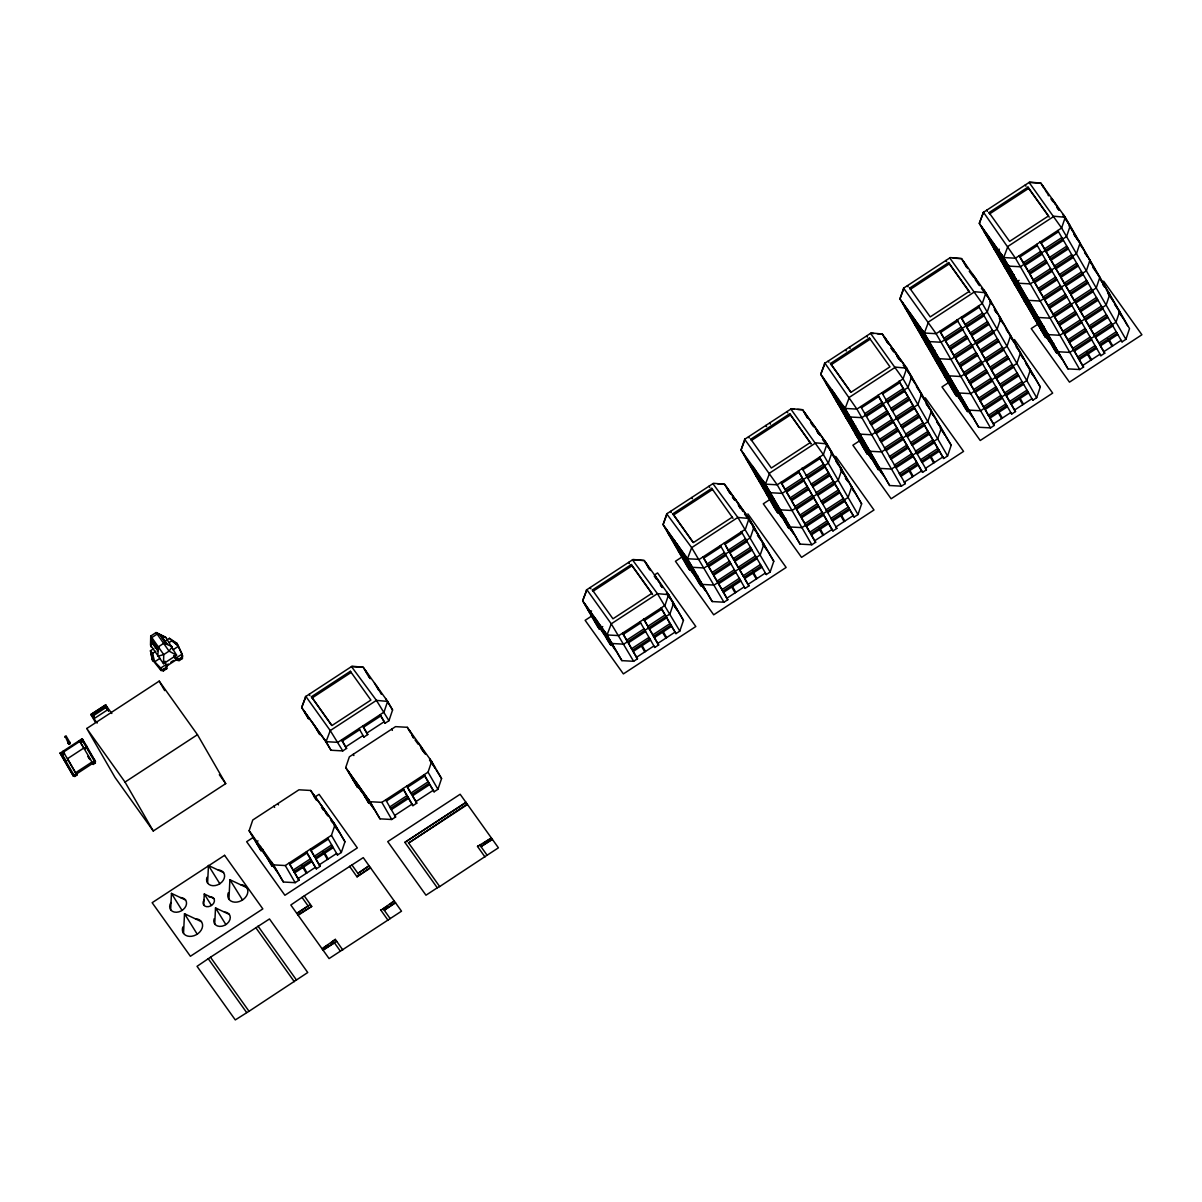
<?xml version="1.0" encoding="UTF-8"?>
<svg xmlns="http://www.w3.org/2000/svg" width="1202" height="1202" viewBox="0 0 1202 1202"><rect width="100%" height="100%" fill="white"/><g stroke="black" fill="none" stroke-linecap="round" stroke-linejoin="round"><path stroke-width="1.5" d="M163.517 663.684L163.742 654.609L150.731 636.038L156.065 632.553L165.786 637.421L176.589 655.15L163.517 663.684L150.505 645.128L150.731 636.038L151.151 646.992L152.143 637.361L157.462 633.875L165.786 637.421L156.065 632.553L169.061 651.123L176.589 655.15M170.654 909.764L171.465 893.371L185.574 899.997M183.53 933.398L184.507 913.73L201.44 921.694M203.739 905.046L204.28 893.987L213.791 898.465M207.6 883.064L208.472 865.5L223.587 872.607M214.722 923.977L215.519 907.916L229.342 914.422M228.936 899.231L229.898 879.714L246.71 887.617M153.781 648.554L150.475 650.718L152.173 659.462L160.978 670.446L163.442 670.851L166.747 668.688L164.99 661.205M174.515 657.975L176.619 660.214L179.098 660.619L182.404 658.456L182.118 654.083L178.422 646.285L176.889 643.295L169.422 638.322L166.116 640.486M157.868 650.537L152.218 642.995L152.654 641.372M157.582 650.643L157.732 649.14L152.369 641.492M166.747 668.688L166.462 664.33L160.272 668.372L160.978 670.446M182.404 658.456L182.118 654.083L175.913 658.14L176.619 660.214M153.27 657.96L152.699 660.98L150.475 650.718L152.519 653.407L154.682 661.806L163.442 670.851M106.557 708.218L105.025 708.128L94.162 715.235L93.696 716.617L93.456 714.003L104.319 706.896L105.851 706.986L108.481 710.908L105.851 706.986M262.968 849.453L261.044 850.716L249.13 830.732L252.766 820.004L298.937 789.804L310.702 790.465L335.088 824.617L344.974 841.746L341.338 852.473L337.492 854.983L336.485 853.57L319.161 864.884L320.183 866.311L316.336 868.836L311.919 861.533M341.668 739.831L346.612 748.395L342.765 750.904L330.25 730.576L305.864 696.439L301.672 707.527L308.644 718.946L303.7 710.382M347.754 770.407L357.64 787.535L345.71 767.567L349.346 756.839L395.533 726.639L407.283 727.3L431.668 761.437L441.57 778.565L437.934 789.293L434.087 791.817L429.67 784.515M249.13 830.732L273.515 864.884L285.28 865.545L331.451 835.345L335.088 824.617M380.688 715.926L385.091 723.213L388.952 720.704L392.573 709.976L387.63 701.412L363.244 667.26L352.051 666.224L305.308 696.814M345.71 767.567L370.096 801.719L381.86 802.365L428.047 772.165L431.668 761.437M622.666 633.078L637.496 658.771L633.649 661.295L611.247 623.838L586.861 589.686L582.654 600.79L597.499 626.482L599.528 629.322L601.451 628.075M703.08 556.887L727.811 599.708L723.965 602.217L691.676 547.646L666.719 513.87L663.083 524.598L687.814 567.419L689.843 570.259L691.766 568.997M781.045 482.303L815.662 542.237L811.816 544.761L777.198 484.812L744.684 439.286L741.048 449.999L775.666 509.948L777.694 512.803L779.617 511.541M671.572 626.302L675.975 633.604L679.821 631.08L683.457 620.367L668.628 594.674L644.227 560.523L633.033 559.486L586.291 590.062M860.737 406.577L905.241 483.655L901.395 486.164L856.891 409.101L824.948 363.184L820.741 374.288L867.273 454.206L822.784 377.127M727.811 599.708L726.789 598.28L744.113 586.952L745.12 588.379L748.966 585.855L747.96 584.442L765.268 573.114L766.29 574.541L770.136 572.017L773.772 561.289L749.041 518.468L724.656 484.316L713.462 483.294L666.719 513.87M939.949 331.181L994.339 425.373L990.493 427.897L936.103 333.69L903.588 288.164L899.952 298.877L954.343 393.084L956.371 395.939L958.294 394.677M849.739 509.783L854.141 517.07L857.988 514.561L861.624 503.833L827.006 443.884L802.62 409.732L791.427 408.695L744.684 439.286M1019.296 255.68L1083.573 367.016L1079.727 369.54L1015.45 258.205L983.491 212.288L979.299 223.392L1045.605 337.567L981.328 226.246M938.477 449.713L943.72 458.488L947.582 455.964L951.203 445.236L906.714 368.158L882.313 334.021L871.119 332.984L824.377 363.56M994.339 425.373L993.333 423.96L1010.642 412.632L1011.663 414.044L1015.51 411.535L1014.488 410.107L1031.812 398.779L1032.818 400.206L1036.68 397.697L1040.301 386.969L985.91 292.762L961.525 258.61L950.331 257.574L903.588 288.164M1083.573 367.016L1082.551 365.588L1099.875 354.274L1100.882 355.687L1104.743 353.178L1103.721 351.75L1121.03 340.421L1122.052 341.849L1125.898 339.325L1129.534 328.612L1065.257 217.277L1040.872 183.125L1029.663 182.088L982.936 212.664M305.864 696.439L301.672 707.527L326.058 741.679L331.001 750.243L342.765 750.904M586.861 589.686L582.654 600.79L607.055 634.941L621.885 660.634L633.649 661.295M667.275 513.494L663.083 524.598L687.469 558.75L712.2 601.556L723.965 602.217M745.24 438.91L741.048 449.999L765.434 484.151L800.051 544.1L811.816 544.761M824.948 363.184L820.741 374.288L845.141 408.44L889.63 485.518L901.395 486.164M904.144 287.789L899.952 298.877L924.338 333.029L978.728 427.236L990.493 427.897M983.491 212.288L979.299 223.392L1003.685 257.544L1067.962 368.879L1079.727 369.54M168.19 663.97L166.567 666.163L176.559 659.628M164.959 642.259L160.888 635.918L167.333 644.347M160.677 636.143L162.195 636.474M166.026 643.791L167.559 644.122M949.76 257.949L982.289 303.49L1036.68 397.697M712.906 483.67L737.848 517.446L770.136 572.017M155.824 651.244L152.519 653.407L152.173 659.462L154.682 661.806L160.076 658.275M169.272 642.454L171.465 641.012L176.889 643.295L182.824 656.157M173.028 649.816L178.422 646.285L169.422 638.322M95.319 722.132L90.901 714.499L105.581 704.898L111.831 713.492M90.901 714.499L105.746 704.988M170.849 662.227L173.524 660.484M162.991 669.544L166.297 667.38M173.674 655.511L178.647 659.297L181.953 657.148M107.774 709.691L94.913 718.105L92.99 715.4M86.769 728.502L159.205 681.113L197.459 734.692L225.706 783.629L153.27 831.003L115.016 777.439L86.769 728.502L125.023 782.066L153.27 831.003M60.1 753.158L82.157 738.719L86.694 746.157L95.424 761.602L73.367 776.026L60.1 753.158L73.367 776.026M60.656 753.924L82.713 739.5M60.821 754.21L63.721 752.317L64.487 753.384L62.309 754.811L61.542 753.744L74.779 776.477L76.958 775.05L63 751.25M82.878 739.786L79.978 741.679L84.576 749.147L86.754 747.719L82.157 740.267L82.923 741.333L80.744 742.746M79.257 740.627L83.794 748.05L67.537 758.687L76.267 774.133M86.694 746.157L85.973 746.637L95.394 763L93.215 764.412L91.517 762.098M68.319 759.784L66.14 761.212L62.309 754.811M72.736 774.614L73.472 774.148L74.779 776.477M75.636 772.721L91.908 762.083L92.524 763.495M94.793 760.19L94.072 760.671L95.394 763M73.307 775.906L76.372 773.742M93.215 764.412L92.644 763.105L95.364 761.482M989.021 212.604L1027.965 187.136L1048.52 215.939L1009.59 241.392L989.021 212.604L989.727 213.836L1028.672 188.368L1027.965 187.136M125.023 782.066L197.459 734.692M909.689 288.089L948.618 262.622L969.188 291.425L930.243 316.892L909.689 288.089L910.395 289.321L949.325 263.854L948.618 262.622M311.408 696.739L350.338 671.272L370.892 700.075L331.962 725.542L311.408 696.739L331.587 725.242M312.114 697.971L351.044 672.504L350.338 671.272M997.45 250.452L999.373 249.205M996.157 251.939L998.081 250.677M830.477 363.5L869.407 338.032L889.976 366.82L851.031 392.288L830.477 363.5L850.655 392.002M831.183 364.717L870.113 339.249L869.407 338.032M1004.316 257.769L1002.393 259.016L1011.543 271.832M1003.024 259.241L1001.101 260.503L1010.957 274.522M1020.002 256.912L1037.311 245.584M1058.481 231.746L1041.172 243.059L1040.151 241.647L1045.409 250.407M1007.336 267.58L1009.259 266.333M916.826 327.425L918.749 326.163M1006.044 269.068L1007.982 267.806M790.42 414.975L751.49 440.443L750.784 439.211L789.714 413.743L810.989 443.763L789.714 413.743M1024.239 264.245L1023.218 262.832L1040.541 251.503L1041.548 252.931M1044.388 248.979L1061.712 237.665L1062.718 239.078M1024.945 265.477L1042.254 254.148M1063.424 240.31L1046.116 251.624L1045.094 250.211L1050.353 258.971L1067.661 247.642L1066.655 246.215L1049.331 257.544M924.984 333.255L923.061 334.517L932.196 347.318M1014.203 274.897L1012.279 276.144L1022.136 290.178M923.692 334.727L921.769 335.989L931.625 350.007M1012.925 276.37L1011.002 277.632L1020.137 290.433M1028.161 271.397L1045.485 260.068L1046.506 261.495L1029.182 272.809L1024.78 265.522M1017.192 281.614L1019.116 280.351M940.655 332.398L957.979 321.069L956.957 319.642L1011.663 414.044M961.825 318.56L979.149 307.231M1029.889 274.041L1047.212 262.712M1068.368 248.874L1051.059 260.188L1050.037 258.776L1055.296 267.535M928.004 343.066L929.927 341.819M1017.223 284.709L1019.146 283.462M926.712 344.553L928.635 343.291M1015.945 286.196L1017.869 284.934M692.998 542.297L672.819 513.795L711.749 488.343L733.025 518.347M673.526 515.027L712.455 489.56L711.749 488.343M944.892 339.745L943.886 338.318L961.194 326.989L962.216 328.416M966.062 325.892L965.041 324.465L982.365 313.151L983.386 314.563M1052.156 271.276L1034.832 282.605L1033.104 279.961L1050.428 268.632L1051.449 270.059M1054.274 266.108L1071.598 254.779L1072.605 256.206M945.598 340.962L962.922 329.633M966.769 327.124L984.092 315.795M1056.002 268.752L1073.311 257.438L1072.304 256.011M934.871 350.383L932.947 351.63L942.789 365.663M933.578 351.855L931.655 353.118L940.805 365.919M342.375 741.048L359.699 729.719M363.545 727.21L380.854 715.881M948.829 346.882L966.138 335.553L967.159 336.981L949.835 348.295L945.433 341.007M969.999 333.029L987.308 321.715L988.329 323.128L971.006 334.457L966.603 327.169M1057.099 279.841L1039.775 291.169L1038.062 288.525L1055.371 277.196L1056.393 278.609L1039.069 289.937M1059.217 274.672L1076.541 263.343L1077.548 264.771L1060.239 276.099L1055.837 268.797M861.443 407.794L878.767 396.48M882.614 393.955L899.937 382.627L898.916 381.214L904.174 389.974M950.542 349.527L967.865 338.198M971.712 335.689L989.036 324.36M1060.945 277.316L1078.254 266.003M810.283 442.546L771.338 468.014L750.784 439.211M346.612 748.395L345.605 746.968L362.914 735.639L363.936 737.066L367.782 734.542L362.839 725.978M367.782 734.542L366.76 733.115L384.084 721.801M848.792 418.476L850.716 417.214M937.891 360.194L939.814 358.947M847.5 419.949L849.423 418.687M936.598 361.682L938.522 360.42M592.391 590.002L631.32 564.534L651.89 593.322L612.96 618.79L592.391 590.002L593.097 591.219L632.027 565.751L631.32 564.534M878.602 396.525L881.983 402.385L864.674 413.713L865.695 415.141M903.153 388.547L885.844 399.875L886.851 401.303M954.794 356.859L953.772 355.446L971.081 344.118L972.102 345.545M975.949 343.021L974.942 341.593L992.251 330.28L993.273 331.692M1065.182 284.664L1064.161 283.236L1081.484 271.907L1082.491 273.335M866.402 416.358L883.71 405.044M887.557 402.52L904.881 391.191M972.809 346.762L955.5 358.091L958.715 364.011L959.737 365.423L977.046 354.109L976.039 352.682L958.715 364.011M976.655 344.253L993.979 332.924M1062.042 288.405L1044.718 299.734L1043.712 298.306L1047.092 304.181M1065.889 285.881L1083.197 274.567M855.659 425.778L853.736 427.041L862.886 439.842M854.367 427.251L852.443 428.513L862.3 442.546M883.545 405.089L886.941 410.949L869.617 422.278L870.639 423.705L887.947 412.376M908.096 397.111L890.787 408.44L891.794 409.867L909.118 398.538L904.715 391.236M979.885 350.158L997.194 338.844L998.216 340.256L980.892 351.585L976.49 344.298M1069.104 291.801L1086.428 280.472L1087.449 281.899L1070.126 293.228L1065.723 285.926M781.751 483.52L799.075 472.191M820.245 458.353L802.921 469.682L801.899 468.254M871.345 424.922L888.654 413.608L886.941 410.949M892.5 411.084L909.824 399.755M960.443 366.655L977.752 355.326M981.598 352.817L998.922 341.488L997.9 340.061M1066.985 296.969L1049.662 308.298L1048.655 306.871L1053.899 315.63M1070.832 294.445L1088.156 283.131M732.318 517.13L693.374 542.598L672.819 513.795M1037.01 318.966L1038.934 317.704M589.641 612.209L591.564 610.947M767.808 495.675L769.731 494.413M785.988 490.867L784.981 489.439L802.29 478.111L798.909 472.236M820.064 458.398L823.46 464.272L806.136 475.601L807.158 477.014M887.647 412.181L891.884 419.513L874.56 430.842L875.582 432.269M909.659 399.8L913.039 405.675L895.73 417.004L896.737 418.431M964.68 373.987L963.658 372.575L980.982 361.246L981.989 362.673M985.835 360.149L984.829 358.722L1002.137 347.408L1003.159 348.82M1052.892 314.218L1070.201 302.889L1071.222 304.301M1075.069 301.792L1074.047 300.365L1091.371 289.036L1092.393 290.463M252.811 837.674L246.65 841.716L284.904 895.28L357.34 847.906L319.086 794.327L314.458 797.362M591.294 616.295L585.134 620.322L623.387 673.901L695.823 626.512L657.569 572.948L654.489 574.962M681.609 557.232L675.449 561.259L713.703 614.823L786.138 567.449L747.884 513.885M769.46 499.762L763.3 503.803L801.554 557.367L873.989 509.994L835.736 456.414M860.587 440.172L852.879 445.206L891.133 498.77L963.568 451.396L925.315 397.832M949.685 381.89L941.977 386.924L980.231 440.503L1052.667 393.114L1014.413 339.55M1038.919 323.533L1031.211 328.567L1069.464 382.146L1141.9 334.757L1103.646 281.193M786.694 492.084L804.018 480.755M807.864 478.246L825.188 466.917L823.46 464.272M897.443 419.648L914.767 408.319M982.695 363.89L965.386 375.219L964.365 373.792L969.623 382.552L986.932 371.238L985.925 369.81L968.602 381.139M986.542 361.381L1003.865 350.052M1054.605 316.862L1071.929 305.533L1070.907 304.106M1075.775 303.009L1093.099 291.695M1043.877 326.268L1041.954 327.53L1051.795 341.563M258.024 840.889L256.101 842.151L265.958 856.17M596.508 619.511L594.584 620.758L604.441 634.791M686.823 560.433L684.9 561.695L694.05 574.496M774.674 502.977L772.751 504.239L781.901 517.04M807.233 486.675L808.255 488.102L790.931 499.431L789.924 498.004L807.233 486.675L803.853 480.8M828.403 472.837L811.095 484.151L812.101 485.578L829.425 474.249L824.166 465.49M896.827 428.077L879.503 439.406L880.525 440.833L897.834 429.505L892.59 420.745M917.982 414.239L900.674 425.568L901.68 426.995L919.004 415.667L914.602 408.364M989.772 367.286L1007.081 355.972L1008.102 357.385L990.779 368.714L986.376 361.426M1057.835 322.782L1075.144 311.453L1076.166 312.866L1058.842 324.194L1054.439 316.907M1098.042 300.245L1080.718 311.573L1079.005 308.929L1096.314 297.6L1097.336 299.028L1080.012 310.356M703.786 558.104L721.11 546.775M724.956 544.266L742.28 532.937L741.258 531.509L766.29 574.541M791.637 500.648L808.961 489.319M812.807 486.81L830.131 475.481M881.231 442.051L898.54 430.737L897.533 429.309L902.777 438.069M902.386 428.212L919.71 416.884M987.638 372.455L970.33 383.784L969.308 382.356L974.567 391.116M991.485 369.931L1008.809 358.617M1059.548 325.426L1076.872 314.098M600.82 627.85L602.743 626.588M778.986 511.316L780.909 510.069M1046.897 336.094L1048.82 334.832M708.023 565.451L707.016 564.023L724.325 552.695L725.347 554.122M729.193 551.598L728.187 550.185L745.495 538.857L746.517 540.284M795.889 507.995L794.868 506.568L812.176 495.239L807.939 487.892M829.966 475.526L833.347 481.401L816.038 492.715L817.044 494.142M901.77 436.642L884.447 447.97L885.468 449.398M919.545 416.929L922.926 422.803L905.617 434.132L906.639 435.56M973.545 389.703L990.869 378.375L991.875 379.802M995.737 377.278L994.715 375.85L1012.024 364.537L1013.046 365.949M1063.8 332.759L1062.778 331.346L1080.087 320.017L1081.109 321.43M708.729 566.668L726.053 555.339M729.899 552.83L747.223 541.501M796.595 509.212L813.904 497.883M817.751 495.374L835.074 484.045M886.174 450.615L903.483 439.286M907.345 436.777L924.654 425.448M992.582 381.019L975.273 392.348L974.251 390.92L979.51 399.68L996.819 388.366L995.812 386.939L978.488 398.268M996.443 378.495L1013.752 367.181M1064.506 333.991L1081.815 322.662M1102.985 308.809L1085.661 320.138L1083.949 317.493L1101.257 306.164L1102.279 307.592M607.686 635.152L605.763 636.414L615.619 650.447M698.001 576.089L696.078 577.351L705.228 590.152M785.853 518.633L783.929 519.88L793.08 532.696M964.53 401.768L962.607 403.016L972.463 417.049M1053.763 343.396L1051.84 344.658L1060.99 357.46M711.96 572.588L729.268 561.259L730.29 562.686L712.981 574.015L708.564 566.713M733.13 558.75L750.439 547.421L751.46 548.848L734.137 560.162L730.576 554.347M817.135 503.803L818.141 505.231L800.832 516.544L799.811 515.132L817.135 503.803L813.739 497.928M838.29 489.965L820.981 501.279L821.988 502.706L839.312 491.378L834.909 484.09M906.714 445.206L889.39 456.535L890.412 457.962L907.72 446.633L903.318 439.331M924.488 425.493L927.884 431.368L910.56 442.697L912.288 445.341L929.597 434.012M999.658 384.415L1016.982 373.086L1017.989 374.513L1000.68 385.842L996.263 378.54M1067.722 339.896L1085.045 328.582L1086.052 329.994L1068.743 341.323L1064.326 334.036M1107.928 317.373L1090.605 328.702L1088.892 326.058L1106.201 314.729L1107.222 316.156L1089.898 327.485M911.582 444.124L928.891 432.795L927.884 431.368M623.372 634.31L640.681 622.982M661.851 609.144L644.527 620.457L643.521 619.045L648.764 627.805M713.688 575.232L730.996 563.903M734.843 561.394L752.167 550.065M801.539 517.777L818.847 506.448M822.694 503.938L840.018 492.61M891.118 459.179L908.442 447.85M980.216 400.912L997.54 389.583L996.518 388.156M1001.386 387.059L1018.695 375.745M1069.449 342.555L1086.758 331.226M593.833 616.446L608.678 642.138L610.706 644.978L612.629 643.716M674.262 540.239L698.993 583.06L701.021 585.915L702.945 584.653M911.131 314.533L965.522 408.74L967.55 411.58L969.473 410.333M990.478 239.048L1054.755 350.383L1056.783 353.223L1058.707 351.961M627.609 641.643L626.588 640.23L643.911 628.901L644.918 630.314M647.758 626.377L665.067 615.048L661.686 609.189M717.925 582.579L716.903 581.152L734.227 569.823L735.233 571.25M805.776 525.109L804.754 523.696L822.078 512.368L818.682 506.493M839.852 492.655L843.233 498.529L825.924 509.843L826.931 511.271M894.333 465.099L911.657 453.77L908.261 447.895M928.59 432.585L932.827 439.932L915.503 451.261L917.231 453.905L934.54 442.576L933.533 441.149L939.483 451.141L922.174 462.469M984.453 408.244L983.431 406.832L1000.755 395.503L1001.777 396.93M1023.638 384.309L1006.329 395.623L1004.602 392.979L1021.925 381.65L1022.932 383.077M1073.687 349.887L1072.665 348.46L1089.989 337.146L1090.995 338.558M1094.842 336.049L1093.835 334.622L1111.144 323.293L1112.872 325.937L1095.548 337.266M289.832 864.253L307.141 852.924M311.002 850.415L328.311 839.086M386.413 801.073L403.737 789.744M407.583 787.235L424.907 775.906M645.624 631.546L628.315 642.875L631.531 648.779L632.553 650.207L649.861 638.878L648.855 637.466L631.531 648.779M666.794 617.693L649.471 629.022L648.464 627.609L654.414 637.586L671.738 626.257M718.631 583.796L735.94 572.468M739.786 569.958L757.11 558.63M806.482 526.341L823.791 515.012M827.637 512.503L844.961 501.174M896.061 467.743L913.385 456.414M1002.483 398.147L985.159 409.476L988.375 415.396L989.396 416.809L1006.72 405.48L1005.698 404.067L988.375 415.396M1074.393 351.119L1091.701 339.79M312.099 861.488L294.775 872.817L293.048 870.173L310.371 858.844L306.976 852.969M314.218 856.32L331.542 845.006L332.548 846.418L315.24 857.747L310.822 850.46M403.572 789.789L406.952 795.664L389.643 806.993L390.65 808.42L407.974 797.091M428.122 781.826L429.144 783.253L411.82 794.582L410.814 793.155L428.122 781.826L424.727 775.951M652.701 634.941L670.01 623.613L666.629 617.738M721.846 589.716L739.17 578.387L740.177 579.815L722.868 591.144L718.45 583.841M743.016 575.878L760.325 564.549L761.347 565.977L744.023 577.291L739.621 570.003M827.021 520.932L828.028 522.359L810.719 533.673L809.697 532.261L827.021 520.932L823.625 515.057M848.176 507.094L830.867 518.408L831.874 519.835L849.198 508.506L844.796 501.219M916.6 462.334L899.276 473.663L900.298 475.09L917.622 463.762L913.204 456.459M937.77 448.496L920.447 459.825L921.468 461.237L938.777 449.924M1028.581 392.874L1011.273 404.188L1009.545 401.543L1026.869 390.214L1027.875 391.642L1010.566 402.97M1077.608 357.024L1094.932 345.71L1095.939 347.123L1078.63 358.451L1074.212 351.164M1098.778 343.186L1116.087 331.857L1117.109 333.285L1099.785 344.613L1095.383 337.311M294.069 871.585L311.393 860.271L310.371 858.844M653.708 636.369L671.032 625.04L670.01 623.613M315.946 858.964L333.255 847.65M391.356 809.637L408.68 798.308L406.952 795.664M429.85 784.47L412.526 795.799L416.763 803.146L412.917 805.656L407.658 796.896M633.259 651.439L650.567 640.11M740.883 581.032L723.574 592.361L722.552 590.933M744.729 578.523L762.053 567.194M811.425 534.905L828.734 523.576M832.58 521.067L849.904 509.738M901.004 476.308L918.328 464.979M990.102 418.041L1007.426 406.712M1096.645 348.355L1079.336 359.683L1078.314 358.256M1100.491 345.83L1117.815 334.502M271.487 862.044L283.402 882.013L295.166 882.674L299.013 880.149L297.991 878.737L315.315 867.408M411.895 804.228L394.587 815.557L395.608 816.984L391.747 819.494L379.997 818.847L368.067 798.864M415.757 801.719L433.066 790.39M637.496 658.771L636.474 657.344L653.798 646.03L654.805 647.442L658.651 644.933L643.821 619.24M658.651 644.933L657.644 643.506L674.953 632.177M815.662 542.237L814.64 540.825L831.964 529.496L828.569 523.621M853.119 515.658L835.811 526.972L836.832 528.399L832.971 530.923L831.964 529.496M918.148 465.024L921.543 470.899L904.235 482.227L905.241 483.655M942.714 457.06L925.39 468.389L926.411 469.802L922.565 472.326L921.543 470.899M249.024 1011.273L235.291 1019.912L197.038 966.333L210.485 957.213L249.024 1011.273L307.742 972.523L269.473 918.959L210.485 957.213M298.141 915.293L290.824 905.001L304.256 895.881L311.724 906.413L298.141 915.293L329.078 958.58L401.513 911.191L363.259 857.627L304.256 895.881M404.864 842.362L465.985 802.38L404.864 842.362L437.288 887.797L425.974 895.205L387.72 841.625L460.156 794.252L498.409 847.816L487.095 855.223L480.965 846.614L492.294 839.206M310.386 904.49L296.804 913.37L308.118 905.977L302.002 897.353M297.856 914.797L311.724 906.413M370.291 867.423L356.994 876.799L370.577 867.919M467.458 804.544L408.605 843.038L467.187 804.048M342.795 949.941L335.343 939.393L322.046 948.769M380.899 910.275L394.196 900.899L389.959 904.355M480.815 844.931L477.51 846.418L491.378 838.019M323.548 947.792L328.086 944.832M331.106 942.849L335.343 939.393M382.416 909.298L386.939 906.338M483.835 842.963L489.86 839.011M322.962 949.956L334.411 942.804M395.533 902.822L384.219 910.23L395.398 902.582M323.098 950.196L336.68 941.316M492.429 839.447L480.965 846.614M408.319 842.542L439.692 886.565L487.095 855.223M152.218 642.995L156.786 649.005M157.732 649.14L153.736 642.905M953.126 258.145L961.525 258.61L966.468 267.175M873.914 333.54L870.564 333.36L903.078 378.885L947.582 455.964M877.28 333.735L882.313 334.021L887.256 342.585M794.221 409.266L790.856 409.071L823.385 454.611L857.988 514.561M797.587 409.446L802.62 409.732L807.564 418.296M717.94 483.94L724.656 484.316L729.599 492.88M70.107 742.881L68.634 743.843L70.182 743.031L66.245 736.255L65.133 736.21L68.634 743.843M174.425 642.83L177.415 644.813M64.773 737.217L66.245 736.255M1050.894 198.811L1052.922 201.651M1063.094 215.879L1070.201 225.841L1066.565 236.569L1020.393 266.769L1008.628 266.108L984.243 231.956M1069.044 225.871L1073.116 231.55M1071.793 229.928L1073.822 232.782M1075.009 235.847L1080.087 242.969L1076.451 253.697L1030.279 283.897L1018.515 283.236L994.129 249.084M1073.687 234.225L1078.765 241.347M1079.952 244.412L1083.002 248.679M1084.595 252.781L1089.974 260.098L1086.353 270.826L1040.166 301.026L1028.401 300.365L1004.016 266.213M1089.538 261.345L1092.888 265.807M1092.753 267.265L1099.86 277.226L1096.239 287.954L1050.052 318.154L1038.288 317.493L1013.902 283.341M1100.431 279.901L1103.481 284.168M1102.64 284.393L1104.668 287.233M1107.718 291.5L1109.762 294.355L1106.125 305.083L1059.939 335.283L1048.189 334.622L1023.788 300.47M1106.396 289.877L1108.424 292.732M1107.583 292.957L1113.368 301.296M1114.57 304.361L1119.648 311.483L1116.012 322.196L1069.84 352.411L1058.076 351.75L1033.69 317.598M1119.197 312.73L1123.269 318.425M1028.672 188.368L1049.226 217.156M1061.336 287.173L1060.314 285.76L1043.005 297.089L1044.012 298.502M982.034 227.463L991.184 240.265M993.213 243.12L1002.363 255.921M986.977 236.028L996.127 248.829M998.156 251.684L1007.306 264.485M991.214 243.375L1000.364 256.176M991.92 244.592L1001.071 257.393M1003.099 260.248L1012.249 273.049M1006.75 270.285L1015.9 283.086M1017.929 285.941L1027.079 298.742M1022.166 293.273L1031.316 306.089M1011.708 278.849L1020.844 291.65M1022.872 294.505L1032.022 307.306M1016.652 287.413L1025.787 300.215M1027.83 303.069L1036.965 315.871M1020.889 294.76L1030.73 308.779M1032.067 310.401L1041.909 324.435M1030.775 311.874L1040.631 325.907M1036.424 321.67L1045.575 334.472M1047.603 337.326L1056.753 350.128M1040.662 329.002L1049.812 341.819M1041.368 330.234L1050.518 343.036M1052.546 345.891L1061.697 358.692M1067.962 368.879L1001.657 254.704M969.218 271.246L973.59 277.136M975.303 279.781L979.69 285.67L974.732 277.106M981.403 288.315L990.854 301.326L987.233 312.054L941.046 342.254L929.296 341.593L904.896 307.442M989.712 301.356L991.74 304.196M994.655 309.921L997.705 314.188M998.712 315.615L1000.755 318.455L997.119 329.183L950.932 359.383L939.183 358.722L914.782 324.57M994.339 309.71L996.368 312.565M1000.62 319.897L1003.655 324.179M999.283 318.275L1001.326 321.129M1006.269 329.694L1010.642 335.583L1007.006 346.311L960.834 376.511L949.069 375.85L924.684 341.699M1011.213 338.258L1014.263 342.525M1016.156 346.822L1020.528 352.712L1016.892 363.44L970.72 393.64L958.956 392.979L934.57 358.827M1021.399 355.582L1023.443 358.421M1021.099 355.386L1024.149 359.653L993.769 307.051M1028.386 366.986L1030.414 369.84L1026.778 380.568L980.607 410.768L968.842 410.107L944.456 375.956M1026.042 363.951L1029.092 368.218M1029.258 369.87L1033.329 375.55M1032.007 373.927L1034.036 376.782M1040.301 386.969L1024.99 361.126M949.325 263.854L969.894 292.642M902.702 302.949L911.837 315.765M913.866 318.605L923.016 331.406M907.645 311.513L916.78 324.33M918.824 327.169L927.959 339.971M911.882 318.861L921.017 331.662M912.588 320.078L921.724 332.894M923.767 335.734L932.902 348.535M927.418 345.77L936.568 358.572M938.597 361.426L947.747 374.228M942.834 368.759L951.984 381.575M932.361 354.335L941.512 367.136M943.54 369.991L952.69 382.792M937.305 362.899L946.455 375.7M948.483 378.555L957.633 391.356M941.542 370.246L951.398 384.264M952.72 385.887L962.577 399.92M951.428 387.375L961.284 401.393M978.728 427.236L922.31 330.189M885.063 338.078L894.198 350.894M896.241 353.734L905.376 366.535M891.328 348.264L894.378 352.547M905.557 368.188L911.657 376.722L908.021 387.45L861.834 417.65L850.084 417.004L825.684 382.852M891.013 348.069L893.056 350.924M897.113 356.603L899.141 359.458M903.213 365.153L906.263 369.42M908.291 372.259L910.32 375.099M910.5 376.752L915.263 383.663M916.465 386.743L921.543 393.85L917.907 404.578L871.735 434.778L859.971 434.132L835.585 399.981M921.093 395.112L925.164 400.792M927.358 405.299L931.43 410.979L927.794 421.707L881.622 451.907L869.857 451.261L845.472 417.109M926.036 403.677L929.086 407.944M932.301 413.864L934.345 416.703M932.001 413.653L934.029 416.508M937.259 422.428L941.316 428.107L937.68 438.835L891.508 469.035L879.744 468.389L855.358 434.238M936.944 422.218L939.994 426.485M940.159 428.137L944.937 435.049L904.67 365.318M951.203 445.236L945.779 436.521M913.039 405.675L914.061 407.102M922.926 422.803L923.947 424.231M932.827 439.932L933.834 441.359M881.983 402.385L883.004 403.812M891.884 419.513L893.597 422.172L876.288 433.486L875.266 432.074M911.657 453.77L912.679 455.197M832.67 394.256L841.821 407.072M843.849 409.912L852.984 422.713M833.377 395.488L842.527 408.289M844.555 411.129L853.69 423.945M838.32 404.052L847.47 416.854M849.498 419.693L858.649 432.51M842.557 411.385L851.707 424.201M843.263 412.617L852.413 425.418M854.442 428.258L863.592 441.074M863.622 444.169L873.478 458.202M862.33 445.642L871.48 458.443M873.508 461.298L882.659 474.099M863.036 446.874L872.186 459.675M874.215 462.515L883.365 475.331M889.63 485.518L843.098 405.585M805.37 413.804L814.505 426.605M816.534 429.46L825.684 442.261M810.614 422.563L813.664 426.83M816.714 431.112L818.742 433.952L813.799 425.388M822.499 439.436L825.864 443.914M827.577 446.558L831.949 452.448L828.328 463.176L782.141 493.376L770.392 492.715L745.991 458.563M830.807 452.478L835.57 459.389M835.751 461.042L837.779 463.882M837.463 463.687L840.514 467.954M840.694 469.606L843.744 473.873M840.378 469.396L845.457 476.518M845.637 478.171L848.687 482.438M849.709 483.865L851.737 486.705L848.101 497.433L801.929 527.633L790.165 526.972L765.779 492.82M845.322 477.96L847.365 480.815M852.609 489.575L854.652 492.429M861.624 503.833L844.751 475.301M833.347 481.401L834.368 482.813M843.233 498.529L844.255 499.942M802.29 478.111L803.312 479.538M812.176 495.239L813.198 496.666M822.078 512.368L823.085 513.795M748.741 462.635L757.876 475.451M759.919 478.291L769.055 491.092M752.978 469.982L762.113 482.783M764.156 485.638L773.292 498.439M753.684 471.199L762.819 484.015M764.863 486.855L773.998 499.656M755.878 475.692L780.278 509.843L792.028 510.504L838.215 480.304L841.851 469.576L839.807 466.737L843.909 473.828M758.627 479.763L767.762 492.58M769.806 495.419L778.941 508.221M762.864 487.11L772.721 501.144M774.043 502.767L783.884 516.785M773.457 505.456L782.607 518.257M784.636 521.112L793.786 533.913M800.051 544.1L763.405 481.311M727.405 488.388L736.541 501.204M738.584 504.044L747.719 516.845L747.013 515.628M732.649 497.162L734.692 500.002M738.749 505.696L740.778 508.536L735.834 499.972M747.899 518.498L750.949 522.765M751.956 524.192L754 527.032L750.364 537.76L704.177 567.96L692.427 567.314L668.027 533.162M732.349 496.952L734.377 499.807M738.434 505.486L740.477 508.341M744.534 514.035L746.577 516.875M749.612 521.142L752.662 525.409M752.843 527.062L755.893 531.329M754.555 529.706L757.606 533.973M757.47 535.431L763.886 544.16L760.25 554.888L714.078 585.089L702.314 584.427L677.928 550.291M762.414 543.995L766.801 549.885M773.772 561.289L761.843 541.321M756.404 557.412L755.382 555.985L738.073 567.314L734.677 561.439M665.833 528.67L674.968 541.471M677.011 544.311L686.147 557.127M675.013 544.566L684.855 558.599M686.192 560.222L696.033 574.255M680.663 554.347L689.813 567.164M691.841 570.003L700.976 582.82M685.606 562.912L694.756 575.728M696.784 578.568L705.935 591.369M712.2 601.556L685.44 555.895M654.264 576.194L656.292 579.048M666.449 593.277L673.571 603.239L669.935 613.967L623.763 644.167L611.998 643.506L587.613 609.354M672.414 603.254L676.486 608.948M675.148 607.326L677.192 610.18M683.457 620.367L666.584 591.82M632.027 565.751L652.596 594.554M665.067 615.048L666.088 616.476M585.404 604.861L594.539 617.663M596.583 620.517L605.718 633.319M590.347 613.426L599.497 626.227M601.526 629.082L610.661 641.883M621.885 660.634L605.012 632.102M414.975 739.921L418.326 744.399M421.061 748.47L423.104 751.31M429.505 760.04L435.289 768.378L429.64 758.597M368.188 675.824L370.216 678.679L365.273 670.115M392.573 709.976L385.602 698.572M441.57 778.565L436.146 769.851M477.51 846.418L484.962 856.951M348.46 771.639L357.595 784.44M359.638 787.28L368.774 800.096M352.697 778.971L361.832 791.772M363.875 794.627L373.011 807.428M304.406 711.599L313.557 724.415M315.585 727.255L324.735 740.056M353.403 780.203L362.538 793.004M364.582 795.844L373.717 808.661M331.001 750.243L324.029 738.839M322.587 807.338L313.437 794.537L316.832 800.412M325.637 811.605L333.765 822.994M330.881 820.38L332.924 823.22M335.974 827.487L338.002 830.327M321.43 807.368L323.458 810.208M333.63 824.437L338.709 831.559M344.974 841.746L333.059 821.777M351.795 864.779L359.113 875.071M384.084 909.989L390.199 918.598M349.542 866.266L356.994 876.799M380.613 909.794L388.066 920.326M219.335 774.689L225.706 783.629M333.224 941.121L340.391 951.173M267.28 857.792L277.136 871.826M258.024 926.126L296.413 979.931M255.756 927.598L294.295 981.658M91.067 714.589L97.152 723.093M95.424 761.602L87.536 748.681M76.207 774.013L76.958 775.05M208.216 958.685L246.62 1012.505M161.969 636.699L166.267 642.815M160.888 635.918L166.252 643.566M88.122 756.629L89.94 759.559L88.016 756.343M229.898 879.714L242.519 899.997M208.472 865.5L219.816 883.74M215.519 907.916L225.886 924.608M204.28 893.987L211.417 905.467M184.507 913.73L197.203 934.164M171.465 893.371L182.058 910.41M1063.229 214.422L1087.945 257.243M1088.651 258.475L1127.506 325.757M1054.079 201.62L1059.022 210.185L1056.994 207.345L1057.7 208.562M1052.051 198.781L1055.296 204.4M1042.9 185.964L1047.002 193.071M1047.843 194.529L1048.55 195.761M1043.336 187.407L1040.872 183.125L1029.107 182.464L1061.621 228.004L1125.898 339.325M1057.775 230.514L1122.052 341.849M1025.261 184.988L1025.967 186.205M1109.356 339.986L1112.736 345.845M1107.778 338.979L1112.015 346.326M1040.466 241.842L1104.743 353.178M1060.78 277.361L1064.161 283.236M1070.666 294.49L1074.047 300.365M1075.61 303.054L1079.005 308.929M1079.712 310.161L1083.092 316.021M1084.655 318.725L1088.892 326.058M1089.598 327.29L1093.835 334.622M1100.326 345.875L1103.721 351.75M1036.605 244.367L1100.882 355.687M1087.344 352.351L1091.581 359.699M1087.464 354.29L1090.845 360.164M1019.837 256.958L1023.218 262.832M1029.723 274.086L1033.104 279.961M1034.667 282.65L1038.062 288.525M1038.768 289.742L1042.149 295.617M1059.383 325.472L1062.778 331.346M1069.269 342.6L1072.665 348.46M1079.171 359.729L1082.551 365.588M986.782 210.155L987.488 211.372M992.506 241.887L1056.783 353.223M983.882 289.922L987.984 297.014M988.825 298.487L992.927 305.578M972.703 274.266L976.805 281.358M977.647 282.831L978.353 284.048M963.553 261.465L967.655 268.557M978.443 305.999L1032.818 400.206M945.914 260.473L946.62 261.69M1020.122 398.343L1023.518 404.218M1019.401 398.809L1022.782 404.683M961.119 317.328L1015.51 411.535M961.66 318.605L965.041 324.465M971.547 335.734L974.942 341.593M981.433 352.862L984.829 358.722M991.319 369.976L994.715 375.85M1001.206 387.104L1004.602 392.979M1005.308 394.211L1009.545 401.543M1010.251 402.775L1014.488 410.107M998.952 412.181L1002.348 418.056M997.39 411.189L1001.627 418.521M940.49 332.443L943.886 338.318M950.376 349.572L953.772 355.446M960.263 366.7L963.658 372.575M980.051 400.957L983.431 406.832M989.937 418.086L993.333 423.96M907.435 285.64L908.141 286.857M913.159 317.388L967.55 411.58M901.996 301.732L956.371 395.939M895.535 352.517L900.478 361.081M893.492 349.662L898.435 358.226M884.356 336.86L888.443 343.952M899.231 381.41L943.72 458.488M866.702 335.869L867.408 337.101M931.024 456.61L934.42 462.485M929.447 455.618L933.684 462.965M881.907 392.738L926.411 469.802M878.061 395.248L922.565 472.326M849.393 347.198L850.099 348.43M845.547 349.722L846.253 350.939M909.012 468.99L913.25 476.323M909.133 470.929L912.528 476.803M828.223 361.051L828.929 362.268M833.963 392.784L878.452 469.862L831.919 389.944M824.978 441.044L830.627 450.825M831.483 452.298L834.023 456.7M834.864 458.172L838.966 465.264M815.827 428.228L819.929 435.334M804.649 412.587L807.909 418.206M819.539 457.121L854.141 517.07M787.009 411.595L787.716 412.812M840.589 513.735L844.826 521.082M840.709 515.673L844.104 521.548M802.215 468.449L836.832 528.399M798.368 470.974L832.971 530.923M769.701 422.924L770.407 424.141M765.854 425.433L766.56 426.665M819.433 527.573L823.671 534.92M819.554 529.526L822.934 535.401M781.585 483.565L784.981 489.439M786.529 492.129L789.924 498.004M791.472 500.693L794.868 506.568M796.415 509.257L799.811 515.132M801.358 517.822L804.754 523.696M806.302 526.386L809.697 532.261M811.26 534.95L814.64 540.825M748.53 436.762L749.237 437.994M754.255 468.51L788.873 528.444L752.227 465.655M743.091 452.853L777.694 512.803M748.576 518.317L756.058 531.284M756.899 532.756L761.001 539.848M737.878 502.827L742.821 511.391M726.699 487.171L730.786 494.262M709.045 486.179L709.751 487.411M752.737 571.19L756.975 578.538M752.858 573.144L756.253 579.018M724.25 543.034L748.966 585.855M725.632 545.783L728.187 550.185M744.564 578.568L747.96 584.442M720.404 545.558L745.12 588.379M691.736 497.508L692.442 498.725M732.424 586.501L735.819 592.376M731.702 586.982L735.083 592.856M703.621 558.149L707.016 564.023M713.507 575.277L716.903 581.152M723.394 592.406L726.789 598.28M670.566 511.346L671.272 512.578M676.305 543.094L701.021 585.915M665.127 527.438L689.843 570.259M657.449 579.018L662.392 587.583L660.349 584.743L661.055 585.96M655.406 576.179L658.666 581.798M646.27 563.362L650.357 570.469M649.185 569.087L644.227 560.523L632.477 559.862L657.419 593.638L679.821 631.08M661.145 607.912L675.975 633.604M628.631 562.386L629.337 563.603M663.279 631.741L666.659 637.601M662.542 632.207L665.938 638.082M653.407 636.174L657.644 643.506M639.975 621.75L654.805 647.442M642.108 645.579L645.504 651.454M641.387 646.045L644.768 651.92M623.192 634.356L626.588 640.23M633.078 651.484L636.474 657.344M590.137 587.553L590.843 588.77M595.876 619.285L610.706 644.978M584.698 603.644L599.528 629.322M420.505 745.796L425.448 754.36M418.461 742.941L422.563 750.033M423.404 751.505L424.111 752.737M409.326 730.14L413.413 737.232M407.283 727.3L409.987 731.958M411.775 735.083L413.578 738.193M428.047 772.165L437.934 789.293M376.451 685.756L381.395 694.32M374.423 682.916L378.525 690.008M367.361 674.397L363.244 667.26L351.48 666.599L376.436 700.375L388.952 720.704M424.201 774.689L434.087 791.817M391.672 729.148L392.378 730.38M380.148 714.649L385.091 723.213M406.877 786.018L416.763 803.146M407.418 787.28L410.814 793.155M403.031 788.527L412.917 805.656M363.38 727.255L366.76 733.115M358.992 728.502L363.936 737.066M439.692 886.565L437.288 887.797M385.707 799.856L395.608 816.984M381.86 802.365L391.747 819.494M353.193 754.315L353.899 755.547M342.209 741.093L345.605 746.968M309.154 694.29L309.861 695.507M370.096 801.719L379.997 818.847M358.932 786.063L368.819 803.191L356.889 783.208M314.879 726.038L319.822 734.602L312.851 723.183M323.909 808.961L324.615 810.193M325.457 811.651L328.011 816.053M321.881 806.121L326.824 814.686M310.702 790.465L316.096 799.811M331.451 835.345L341.338 852.473M327.605 837.854L337.492 854.983M324.795 853.119L328.176 858.994M323.218 852.128L327.455 859.46M310.296 849.183L320.183 866.311M315.765 859.024L319.161 864.884M306.435 851.707L316.336 868.836M277.767 803.657L278.473 804.874M273.921 806.166L274.627 807.398M302.784 865.485L307.021 872.832M302.063 865.966L306.3 873.313M289.126 863.021L299.013 880.149M289.667 864.298L293.048 870.173M293.754 871.39L297.991 878.737M285.28 865.545L295.166 882.674M273.515 864.884L283.402 882.013M262.337 849.228L272.223 866.357L260.308 846.388M251.158 833.587L261.044 850.716M159.205 681.113L164.674 690.594M105.581 704.898L108.225 709.481M104.319 706.896L105.025 708.128M93.456 714.003L94.162 715.235M83.794 748.05L92.644 763.105M86.724 747.283L82.157 738.719M181.502 657.569L181.878 658.666M179.158 659.087L179.534 660.198M178.647 659.297L179.098 660.619M165.861 667.801L166.237 668.898M163.517 669.319L163.893 670.431M224.474 912.002A8.745 6.626 -30 0 1 229.928 919.635A8.745 6.626 -30 0 1 219.59 926.396A8.745 6.626 -30 0 1 214.136 918.764M240.791 884.672A10.638 8.053 -30 0 1 247.417 893.957A10.638 8.053 -30 0 1 234.856 902.176A10.638 8.053 -30 0 1 228.215 892.891M195.46 918.719A10.713 8.129 -30 0 1 202.161 928.079A10.713 8.129 -30 0 1 189.495 936.373A10.713 8.129 -30 0 1 182.809 926.997M208.983 896.887A6.01 4.568 -30 0 1 214.332 901.62A6.01 4.568 -30 0 1 206.624 906.669A6.01 4.568 -30 0 1 203.949 900.178M218.253 869.963A9.556 7.242 -30 0 1 224.218 878.316A9.556 7.242 -30 0 1 212.919 885.709A9.556 7.242 -30 0 1 206.954 877.355M180.601 897.533A8.925 6.776 -30 0 1 185.934 905.977A8.925 6.776 -30 0 1 174.26 912.048A8.925 6.776 -30 0 1 170.969 902.537M158.634 646.646L157.657 656.277L163.742 654.609L169.061 651.123L172.292 646.706L163.968 643.16L158.634 646.646M68.183 743.317C69.806 747.058 71.744 739.726 68.183 743.317M387.63 701.412L383.994 712.14L337.822 742.34L326.058 741.679L330.25 730.576L376.436 700.375L387.63 701.412M668.628 594.674L664.991 605.402L618.805 635.603L607.055 634.941L611.247 623.838L657.419 593.638L668.628 594.674M749.041 518.468L745.42 529.196L699.233 559.396L687.469 558.75L691.676 547.646L737.848 517.446L749.041 518.468M827.006 443.884L823.385 454.611L777.198 484.812L765.434 484.151L769.641 473.062L815.812 442.847L827.006 443.884M906.714 368.158L903.078 378.885L856.891 409.101L845.141 408.44L849.333 397.336L895.505 367.136L906.714 368.158M985.91 292.762L982.289 303.49L936.103 333.69L924.338 333.029L928.545 321.926L974.717 291.725L985.91 292.762M1065.257 217.277L1061.621 228.004L1015.45 258.205L1003.685 257.544L1007.877 246.44L1054.064 216.24L1065.257 217.277M1065.257 294.325L1047.949 305.654L1048.955 307.066L1066.279 295.737L1065.257 294.325M224.579 855.328L152.143 902.702L190.397 956.266L262.832 908.892L224.579 855.328M369.089 865.756L357.911 873.403L369.089 865.756"/></g></svg>
